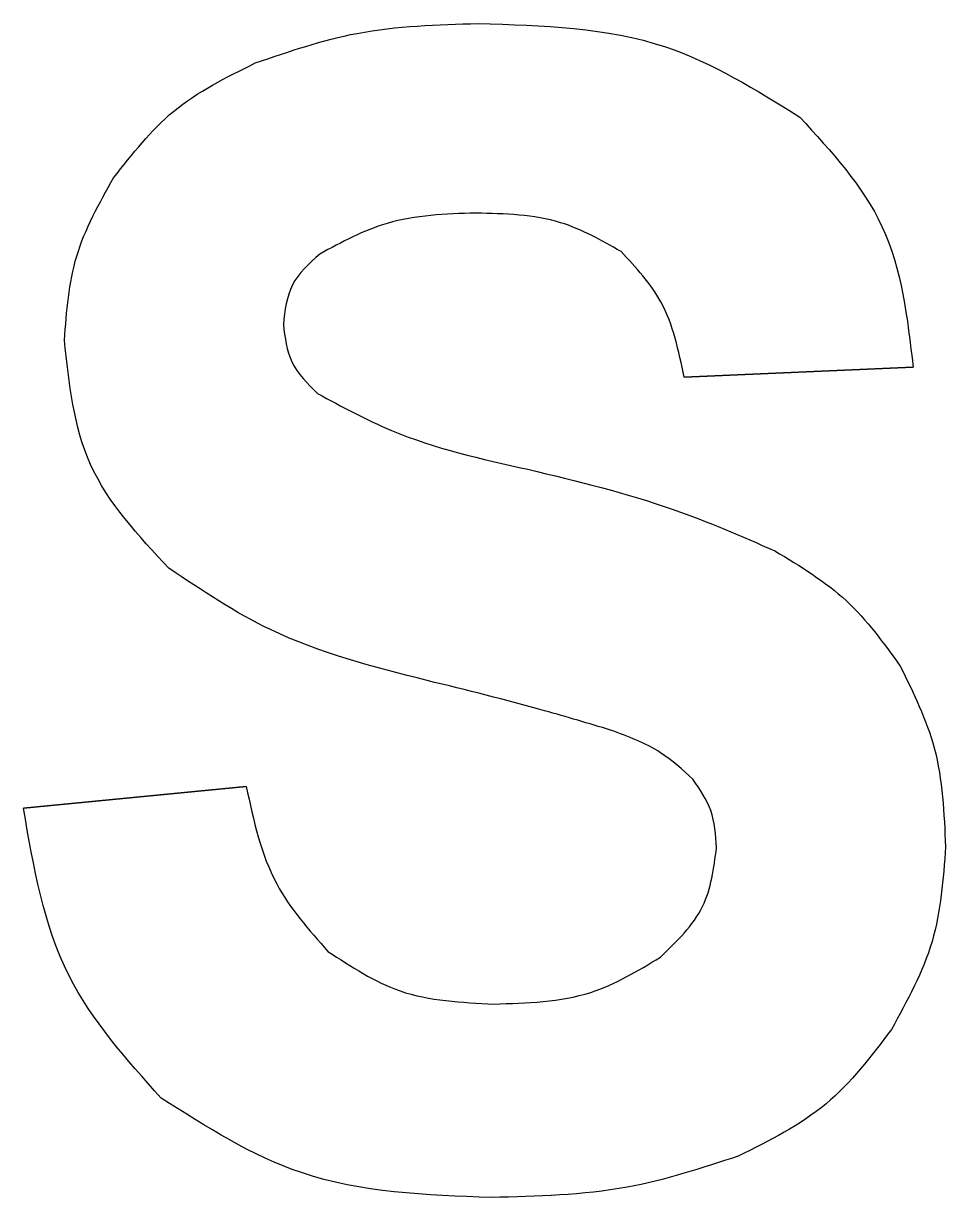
# Model space of a CAD drawing. Header units: millimetres. Extents: x -190 to 189, y -324 to 305.
# Drawn here: x -10.91 to -2.5, y 134.42 to 145.13 of the extents above; entities that cross this region are included whole.
import ezdxf

# ---------------------------------------------------------------- set-up
doc = ezdxf.new("R2010")
doc.units = ezdxf.units.MM
doc.layers.get('0').update_dxf_attribs({"linetype": 'CONTINUOUS'})

msp = doc.modelspace()

# ---------------------------------------------------------------- linework, layer by layer
for p, q in [((-4.881, 141.904), (-2.792, 141.996)), ((-4.881, 141.904), (-2.792, 141.996)), ((-4.881, 141.904), (-2.792, 141.996)), ((-4.881, 141.904), (-2.792, 141.996)), ((-4.881, 141.904), (-2.792, 141.996)), ((-4.881, 141.904), (-2.792, 141.996)), ((-2.792, 141.996), (-4.881, 141.904)), ((-8.874, 138.171), (-10.906, 137.974)), ((-8.874, 138.171), (-10.906, 137.974)), ((-8.874, 138.171), (-10.906, 137.974)), ((-8.874, 138.171), (-10.906, 137.974)), ((-8.874, 138.171), (-10.906, 137.974)), ((-8.874, 138.171), (-10.906, 137.974)), ((-10.906, 137.974), (-8.874, 138.171))]:
    msp.add_line(p, q)
for points, knots in [([(-8.793, 144.768), (-8.486, 144.873), (-7.827, 145.098), (-7.13, 145.118), (-6.758, 145.128)], [0, 0, 0, 0, 0.096882, 0.2077564, 0.2077564, 0.2077564, 0.2077564]), ([(-8.793, 144.768), (-8.486, 144.873), (-7.827, 145.098), (-7.13, 145.118), (-6.758, 145.128)], [0, 0, 0, 0, 0.096882, 0.2077564, 0.2077564, 0.2077564, 0.2077564]), ([(-8.793, 144.768), (-8.486, 144.873), (-7.827, 145.098), (-7.13, 145.118), (-6.758, 145.128)], [0, 0, 0, 0, 0.096882, 0.2077564, 0.2077564, 0.2077564, 0.2077564]), ([(-8.793, 144.768), (-8.486, 144.873), (-7.827, 145.098), (-7.13, 145.118), (-6.758, 145.128)], [0, 0, 0, 0, 0.096882, 0.2077564, 0.2077564, 0.2077564, 0.2077564]), ([(-8.793, 144.768), (-8.486, 144.873), (-7.827, 145.098), (-7.13, 145.118), (-6.758, 145.128)], [0, 0, 0, 0, 0.096882, 0.2077564, 0.2077564, 0.2077564, 0.2077564]), ([(-8.793, 144.768), (-8.486, 144.873), (-7.827, 145.098), (-7.13, 145.118), (-6.758, 145.128)], [0, 0, 0, 0, 0.096882, 0.2077564, 0.2077564, 0.2077564, 0.2077564]), ([(-8.793, 144.768), (-8.486, 144.873), (-7.827, 145.098), (-7.13, 145.118), (-6.758, 145.128)], [0, 0, 0, 0, 0.096882, 0.2077564, 0.2077564, 0.2077564, 0.2077564]), ([(-6.758, 145.128), (-6.172, 145.111), (-5.116, 145.08), (-4.224, 144.523), (-3.826, 144.275)], [0, 0, 0, 0, 0.1719885, 0.3102163, 0.3102163, 0.3102163, 0.3102163]), ([(-6.758, 145.128), (-6.172, 145.111), (-5.116, 145.08), (-4.224, 144.523), (-3.826, 144.275)], [0, 0, 0, 0, 0.1719885, 0.3102163, 0.3102163, 0.3102163, 0.3102163]), ([(-6.758, 145.128), (-6.172, 145.111), (-5.116, 145.08), (-4.224, 144.523), (-3.826, 144.275)], [0, 0, 0, 0, 0.1719885, 0.3102163, 0.3102163, 0.3102163, 0.3102163]), ([(-6.758, 145.128), (-6.172, 145.111), (-5.116, 145.08), (-4.224, 144.523), (-3.826, 144.275)], [0, 0, 0, 0, 0.1719885, 0.3102163, 0.3102163, 0.3102163, 0.3102163]), ([(-6.758, 145.128), (-6.172, 145.111), (-5.116, 145.08), (-4.224, 144.523), (-3.826, 144.275)], [0, 0, 0, 0, 0.1719885, 0.3102163, 0.3102163, 0.3102163, 0.3102163]), ([(-6.758, 145.128), (-6.172, 145.111), (-5.116, 145.08), (-4.224, 144.523), (-3.826, 144.275)], [0, 0, 0, 0, 0.1719885, 0.3102163, 0.3102163, 0.3102163, 0.3102163]), ([(-6.758, 145.128), (-6.172, 145.111), (-5.116, 145.08), (-4.224, 144.523), (-3.826, 144.275)], [0, 0, 0, 0, 0.1719885, 0.3102163, 0.3102163, 0.3102163, 0.3102163]), ([(-10.084, 143.721), (-9.915, 143.938), (-9.565, 144.386), (-9.056, 144.638), (-8.793, 144.768)], [0, 0, 0, 0, 0.0816168, 0.1681807, 0.1681807, 0.1681807, 0.1681807]), ([(-10.084, 143.721), (-9.915, 143.938), (-9.565, 144.386), (-9.056, 144.638), (-8.793, 144.768)], [0, 0, 0, 0, 0.0816168, 0.1681807, 0.1681807, 0.1681807, 0.1681807]), ([(-10.084, 143.721), (-9.915, 143.938), (-9.565, 144.386), (-9.056, 144.638), (-8.793, 144.768)], [0, 0, 0, 0, 0.0816168, 0.1681807, 0.1681807, 0.1681807, 0.1681807]), ([(-10.084, 143.721), (-9.915, 143.938), (-9.565, 144.386), (-9.056, 144.638), (-8.793, 144.768)], [0, 0, 0, 0, 0.0816168, 0.1681807, 0.1681807, 0.1681807, 0.1681807]), ([(-10.084, 143.721), (-9.915, 143.938), (-9.565, 144.386), (-9.056, 144.638), (-8.793, 144.768)], [0, 0, 0, 0, 0.0816168, 0.1681807, 0.1681807, 0.1681807, 0.1681807]), ([(-10.084, 143.721), (-9.915, 143.938), (-9.565, 144.386), (-9.056, 144.638), (-8.793, 144.768)], [0, 0, 0, 0, 0.0816168, 0.1681807, 0.1681807, 0.1681807, 0.1681807]), ([(-10.084, 143.721), (-9.915, 143.938), (-9.565, 144.386), (-9.056, 144.638), (-8.793, 144.768)], [0, 0, 0, 0, 0.0816168, 0.1681807, 0.1681807, 0.1681807, 0.1681807]), ([(-3.826, 144.275), (-3.537, 143.96), (-2.943, 143.315), (-2.844, 142.443), (-2.792, 141.996)], [0, 0, 0, 0, 0.1247617, 0.2560865, 0.2560865, 0.2560865, 0.2560865]), ([(-3.826, 144.275), (-3.537, 143.96), (-2.943, 143.315), (-2.844, 142.443), (-2.792, 141.996)], [0, 0, 0, 0, 0.1247617, 0.2560865, 0.2560865, 0.2560865, 0.2560865]), ([(-3.826, 144.275), (-3.537, 143.96), (-2.943, 143.315), (-2.844, 142.443), (-2.792, 141.996)], [0, 0, 0, 0, 0.1247617, 0.2560865, 0.2560865, 0.2560865, 0.2560865]), ([(-3.826, 144.275), (-3.537, 143.96), (-2.943, 143.315), (-2.844, 142.443), (-2.792, 141.996)], [0, 0, 0, 0, 0.1247617, 0.2560865, 0.2560865, 0.2560865, 0.2560865]), ([(-3.826, 144.275), (-3.537, 143.96), (-2.943, 143.315), (-2.844, 142.443), (-2.792, 141.996)], [0, 0, 0, 0, 0.1247617, 0.2560865, 0.2560865, 0.2560865, 0.2560865]), ([(-3.826, 144.275), (-3.537, 143.96), (-2.943, 143.315), (-2.844, 142.443), (-2.792, 141.996)], [0, 0, 0, 0, 0.1247617, 0.2560865, 0.2560865, 0.2560865, 0.2560865]), ([(-3.826, 144.275), (-3.537, 143.96), (-2.943, 143.315), (-2.844, 142.443), (-2.792, 141.996)], [0, 0, 0, 0, 0.1247617, 0.2560865, 0.2560865, 0.2560865, 0.2560865]), ([(-10.533, 142.242), (-10.513, 142.503), (-10.474, 143.029), (-10.215, 143.488), (-10.084, 143.721)], [0, 0, 0, 0, 0.0772818, 0.1561485, 0.1561485, 0.1561485, 0.1561485]), ([(-10.533, 142.242), (-10.513, 142.503), (-10.474, 143.029), (-10.215, 143.488), (-10.084, 143.721)], [0, 0, 0, 0, 0.0772818, 0.1561485, 0.1561485, 0.1561485, 0.1561485]), ([(-10.533, 142.242), (-10.513, 142.503), (-10.474, 143.029), (-10.215, 143.488), (-10.084, 143.721)], [0, 0, 0, 0, 0.0772818, 0.1561485, 0.1561485, 0.1561485, 0.1561485]), ([(-10.533, 142.242), (-10.513, 142.503), (-10.474, 143.029), (-10.215, 143.488), (-10.084, 143.721)], [0, 0, 0, 0, 0.0772818, 0.1561485, 0.1561485, 0.1561485, 0.1561485]), ([(-10.533, 142.242), (-10.513, 142.503), (-10.474, 143.029), (-10.215, 143.488), (-10.084, 143.721)], [0, 0, 0, 0, 0.0772818, 0.1561485, 0.1561485, 0.1561485, 0.1561485]), ([(-10.533, 142.242), (-10.513, 142.503), (-10.474, 143.029), (-10.215, 143.488), (-10.084, 143.721)], [0, 0, 0, 0, 0.0772818, 0.1561485, 0.1561485, 0.1561485, 0.1561485]), ([(-10.533, 142.242), (-10.513, 142.503), (-10.474, 143.029), (-10.215, 143.488), (-10.084, 143.721)], [0, 0, 0, 0, 0.0772818, 0.1561485, 0.1561485, 0.1561485, 0.1561485]), ([(-6.779, 143.4), (-7.056, 143.391), (-7.561, 143.375), (-8.004, 143.134), (-8.204, 143.026)], [0, 0, 0, 0, 0.0816764, 0.1491642, 0.1491642, 0.1491642, 0.1491642]), ([(-6.779, 143.4), (-7.056, 143.391), (-7.561, 143.375), (-8.004, 143.134), (-8.204, 143.026)], [0, 0, 0, 0, 0.0816764, 0.1491642, 0.1491642, 0.1491642, 0.1491642]), ([(-6.779, 143.4), (-7.056, 143.391), (-7.561, 143.375), (-8.004, 143.134), (-8.204, 143.026)], [0, 0, 0, 0, 0.0816764, 0.1491642, 0.1491642, 0.1491642, 0.1491642]), ([(-6.779, 143.4), (-7.056, 143.391), (-7.561, 143.375), (-8.004, 143.134), (-8.204, 143.026)], [0, 0, 0, 0, 0.0816764, 0.1491642, 0.1491642, 0.1491642, 0.1491642]), ([(-6.779, 143.4), (-7.056, 143.391), (-7.561, 143.375), (-8.004, 143.134), (-8.204, 143.026)], [0, 0, 0, 0, 0.0816764, 0.1491642, 0.1491642, 0.1491642, 0.1491642]), ([(-6.779, 143.4), (-7.056, 143.391), (-7.561, 143.375), (-8.004, 143.134), (-8.204, 143.026)], [0, 0, 0, 0, 0.0816764, 0.1491642, 0.1491642, 0.1491642, 0.1491642]), ([(-6.779, 143.4), (-7.056, 143.391), (-7.561, 143.375), (-8.004, 143.134), (-8.204, 143.026)], [0, 0, 0, 0, 0.0816764, 0.1491642, 0.1491642, 0.1491642, 0.1491642]), ([(-5.456, 143.05), (-5.636, 143.152), (-6.044, 143.382), (-6.515, 143.393), (-6.779, 143.4)], [0, 0, 0, 0, 0.0610296, 0.1386933, 0.1386933, 0.1386933, 0.1386933]), ([(-5.456, 143.05), (-5.636, 143.152), (-6.044, 143.382), (-6.515, 143.393), (-6.779, 143.4)], [0, 0, 0, 0, 0.0610296, 0.1386933, 0.1386933, 0.1386933, 0.1386933]), ([(-5.456, 143.05), (-5.636, 143.152), (-6.044, 143.382), (-6.515, 143.393), (-6.779, 143.4)], [0, 0, 0, 0, 0.0610296, 0.1386933, 0.1386933, 0.1386933, 0.1386933]), ([(-5.456, 143.05), (-5.636, 143.152), (-6.044, 143.382), (-6.515, 143.393), (-6.779, 143.4)], [0, 0, 0, 0, 0.0610296, 0.1386933, 0.1386933, 0.1386933, 0.1386933]), ([(-5.456, 143.05), (-5.636, 143.152), (-6.044, 143.382), (-6.515, 143.393), (-6.779, 143.4)], [0, 0, 0, 0, 0.0610296, 0.1386933, 0.1386933, 0.1386933, 0.1386933]), ([(-5.456, 143.05), (-5.636, 143.152), (-6.044, 143.382), (-6.515, 143.393), (-6.779, 143.4)], [0, 0, 0, 0, 0.0610296, 0.1386933, 0.1386933, 0.1386933, 0.1386933]), ([(-5.456, 143.05), (-5.636, 143.152), (-6.044, 143.382), (-6.515, 143.393), (-6.779, 143.4)], [0, 0, 0, 0, 0.0610296, 0.1386933, 0.1386933, 0.1386933, 0.1386933]), ([(-8.204, 143.026), (-8.301, 142.939), (-8.493, 142.767), (-8.522, 142.511), (-8.536, 142.384)], [0, 0, 0, 0, 0.03748536, 0.07458403, 0.07458403, 0.07458403, 0.07458403]), ([(-8.204, 143.026), (-8.301, 142.939), (-8.493, 142.767), (-8.522, 142.511), (-8.536, 142.384)], [0, 0, 0, 0, 0.03748536, 0.07458403, 0.07458403, 0.07458403, 0.07458403]), ([(-8.204, 143.026), (-8.301, 142.939), (-8.493, 142.767), (-8.522, 142.511), (-8.536, 142.384)], [0, 0, 0, 0, 0.03748536, 0.07458403, 0.07458403, 0.07458403, 0.07458403]), ([(-8.204, 143.026), (-8.301, 142.939), (-8.493, 142.767), (-8.522, 142.511), (-8.536, 142.384)], [0, 0, 0, 0, 0.03748536, 0.07458403, 0.07458403, 0.07458403, 0.07458403]), ([(-8.204, 143.026), (-8.301, 142.939), (-8.493, 142.767), (-8.522, 142.511), (-8.536, 142.384)], [0, 0, 0, 0, 0.03748536, 0.07458403, 0.07458403, 0.07458403, 0.07458403]), ([(-8.204, 143.026), (-8.301, 142.939), (-8.493, 142.767), (-8.522, 142.511), (-8.536, 142.384)], [0, 0, 0, 0, 0.03748536, 0.07458403, 0.07458403, 0.07458403, 0.07458403]), ([(-8.204, 143.026), (-8.301, 142.939), (-8.493, 142.767), (-8.522, 142.511), (-8.536, 142.384)], [0, 0, 0, 0, 0.03748536, 0.07458403, 0.07458403, 0.07458403, 0.07458403]), ([(-4.881, 141.904), (-4.93, 142.143), (-5.019, 142.58), (-5.32, 142.904), (-5.456, 143.05)], [0, 0, 0, 0, 0.0716965, 0.1304713, 0.1304713, 0.1304713, 0.1304713]), ([(-4.881, 141.904), (-4.93, 142.143), (-5.019, 142.58), (-5.32, 142.904), (-5.456, 143.05)], [0, 0, 0, 0, 0.0716965, 0.1304713, 0.1304713, 0.1304713, 0.1304713]), ([(-4.881, 141.904), (-4.93, 142.143), (-5.019, 142.58), (-5.32, 142.904), (-5.456, 143.05)], [0, 0, 0, 0, 0.0716965, 0.1304713, 0.1304713, 0.1304713, 0.1304713]), ([(-4.881, 141.904), (-4.93, 142.143), (-5.019, 142.58), (-5.32, 142.904), (-5.456, 143.05)], [0, 0, 0, 0, 0.0716965, 0.1304713, 0.1304713, 0.1304713, 0.1304713]), ([(-4.881, 141.904), (-4.93, 142.143), (-5.019, 142.58), (-5.32, 142.904), (-5.456, 143.05)], [0, 0, 0, 0, 0.0716965, 0.1304713, 0.1304713, 0.1304713, 0.1304713]), ([(-4.881, 141.904), (-4.93, 142.143), (-5.019, 142.58), (-5.32, 142.904), (-5.456, 143.05)], [0, 0, 0, 0, 0.0716965, 0.1304713, 0.1304713, 0.1304713, 0.1304713]), ([(-4.881, 141.904), (-4.93, 142.143), (-5.019, 142.58), (-5.32, 142.904), (-5.456, 143.05)], [0, 0, 0, 0, 0.0716965, 0.1304713, 0.1304713, 0.1304713, 0.1304713]), ([(-8.536, 142.384), (-8.521, 142.265), (-8.492, 142.019), (-8.316, 141.845), (-8.225, 141.756)], [0, 0, 0, 0, 0.03491699, 0.07191445, 0.07191445, 0.07191445, 0.07191445]), ([(-8.536, 142.384), (-8.521, 142.265), (-8.492, 142.019), (-8.316, 141.845), (-8.225, 141.756)], [0, 0, 0, 0, 0.03491699, 0.07191445, 0.07191445, 0.07191445, 0.07191445]), ([(-8.536, 142.384), (-8.521, 142.265), (-8.492, 142.019), (-8.316, 141.845), (-8.225, 141.756)], [0, 0, 0, 0, 0.03491699, 0.07191445, 0.07191445, 0.07191445, 0.07191445]), ([(-8.536, 142.384), (-8.521, 142.265), (-8.492, 142.019), (-8.316, 141.845), (-8.225, 141.756)], [0, 0, 0, 0, 0.03491699, 0.07191445, 0.07191445, 0.07191445, 0.07191445]), ([(-8.536, 142.384), (-8.521, 142.265), (-8.492, 142.019), (-8.316, 141.845), (-8.225, 141.756)], [0, 0, 0, 0, 0.03491699, 0.07191445, 0.07191445, 0.07191445, 0.07191445]), ([(-8.536, 142.384), (-8.521, 142.265), (-8.492, 142.019), (-8.316, 141.845), (-8.225, 141.756)], [0, 0, 0, 0, 0.03491699, 0.07191445, 0.07191445, 0.07191445, 0.07191445]), ([(-8.536, 142.384), (-8.521, 142.265), (-8.492, 142.019), (-8.316, 141.845), (-8.225, 141.756)], [0, 0, 0, 0, 0.03491699, 0.07191445, 0.07191445, 0.07191445, 0.07191445]), ([(-9.58, 140.161), (-9.858, 140.459), (-10.407, 141.047), (-10.491, 141.847), (-10.533, 142.242)], [0, 0, 0, 0, 0.1186416, 0.2345341, 0.2345341, 0.2345341, 0.2345341]), ([(-9.58, 140.161), (-9.858, 140.459), (-10.407, 141.047), (-10.491, 141.847), (-10.533, 142.242)], [0, 0, 0, 0, 0.1186416, 0.2345341, 0.2345341, 0.2345341, 0.2345341]), ([(-9.58, 140.161), (-9.858, 140.459), (-10.407, 141.047), (-10.491, 141.847), (-10.533, 142.242)], [0, 0, 0, 0, 0.1186416, 0.2345341, 0.2345341, 0.2345341, 0.2345341]), ([(-9.58, 140.161), (-9.858, 140.459), (-10.407, 141.047), (-10.491, 141.847), (-10.533, 142.242)], [0, 0, 0, 0, 0.1186416, 0.2345341, 0.2345341, 0.2345341, 0.2345341]), ([(-9.58, 140.161), (-9.858, 140.459), (-10.407, 141.047), (-10.491, 141.847), (-10.533, 142.242)], [0, 0, 0, 0, 0.1186416, 0.2345341, 0.2345341, 0.2345341, 0.2345341]), ([(-9.58, 140.161), (-9.858, 140.459), (-10.407, 141.047), (-10.491, 141.847), (-10.533, 142.242)], [0, 0, 0, 0, 0.1186416, 0.2345341, 0.2345341, 0.2345341, 0.2345341]), ([(-9.58, 140.161), (-9.858, 140.459), (-10.407, 141.047), (-10.491, 141.847), (-10.533, 142.242)], [0, 0, 0, 0, 0.1186416, 0.2345341, 0.2345341, 0.2345341, 0.2345341]), ([(-8.225, 141.756), (-8.003, 141.635), (-7.401, 141.307), (-6.729, 141.158), (-6.306, 141.064)], [0, 0, 0, 0, 0.0757288, 0.2048235, 0.2048235, 0.2048235, 0.2048235]), ([(-8.225, 141.756), (-8.003, 141.635), (-7.401, 141.307), (-6.729, 141.158), (-6.306, 141.064)], [0, 0, 0, 0, 0.0757288, 0.2048235, 0.2048235, 0.2048235, 0.2048235]), ([(-8.225, 141.756), (-8.003, 141.635), (-7.401, 141.307), (-6.729, 141.158), (-6.306, 141.064)], [0, 0, 0, 0, 0.0757288, 0.2048235, 0.2048235, 0.2048235, 0.2048235]), ([(-8.225, 141.756), (-8.003, 141.635), (-7.401, 141.307), (-6.729, 141.158), (-6.306, 141.064)], [0, 0, 0, 0, 0.0757288, 0.2048235, 0.2048235, 0.2048235, 0.2048235]), ([(-8.225, 141.756), (-8.003, 141.635), (-7.401, 141.307), (-6.729, 141.158), (-6.306, 141.064)], [0, 0, 0, 0, 0.0757288, 0.2048235, 0.2048235, 0.2048235, 0.2048235]), ([(-8.225, 141.756), (-8.003, 141.635), (-7.401, 141.307), (-6.729, 141.158), (-6.306, 141.064)], [0, 0, 0, 0, 0.0757288, 0.2048235, 0.2048235, 0.2048235, 0.2048235]), ([(-8.225, 141.756), (-8.003, 141.635), (-7.401, 141.307), (-6.729, 141.158), (-6.306, 141.064)], [0, 0, 0, 0, 0.0757288, 0.2048235, 0.2048235, 0.2048235, 0.2048235]), ([(-6.306, 141.064), (-5.859, 140.957), (-5.087, 140.771), (-4.359, 140.454), (-4.052, 140.32)], [0, 0, 0, 0, 0.1375181, 0.2378004, 0.2378004, 0.2378004, 0.2378004]), ([(-6.306, 141.064), (-5.859, 140.957), (-5.087, 140.771), (-4.359, 140.454), (-4.052, 140.32)], [0, 0, 0, 0, 0.1375181, 0.2378004, 0.2378004, 0.2378004, 0.2378004]), ([(-6.306, 141.064), (-5.859, 140.957), (-5.087, 140.771), (-4.359, 140.454), (-4.052, 140.32)], [0, 0, 0, 0, 0.1375181, 0.2378004, 0.2378004, 0.2378004, 0.2378004]), ([(-6.306, 141.064), (-5.859, 140.957), (-5.087, 140.771), (-4.359, 140.454), (-4.052, 140.32)], [0, 0, 0, 0, 0.1375181, 0.2378004, 0.2378004, 0.2378004, 0.2378004]), ([(-6.306, 141.064), (-5.859, 140.957), (-5.087, 140.771), (-4.359, 140.454), (-4.052, 140.32)], [0, 0, 0, 0, 0.1375181, 0.2378004, 0.2378004, 0.2378004, 0.2378004]), ([(-6.306, 141.064), (-5.859, 140.957), (-5.087, 140.771), (-4.359, 140.454), (-4.052, 140.32)], [0, 0, 0, 0, 0.1375181, 0.2378004, 0.2378004, 0.2378004, 0.2378004]), ([(-6.306, 141.064), (-5.859, 140.957), (-5.087, 140.771), (-4.359, 140.454), (-4.052, 140.32)], [0, 0, 0, 0, 0.1375181, 0.2378004, 0.2378004, 0.2378004, 0.2378004]), ([(-4.052, 140.32), (-3.823, 140.181), (-3.37, 139.908), (-3.061, 139.48), (-2.909, 139.269)], [0, 0, 0, 0, 0.0794201, 0.1567283, 0.1567283, 0.1567283, 0.1567283]), ([(-4.052, 140.32), (-3.823, 140.181), (-3.37, 139.908), (-3.061, 139.48), (-2.909, 139.269)], [0, 0, 0, 0, 0.0794201, 0.1567283, 0.1567283, 0.1567283, 0.1567283]), ([(-4.052, 140.32), (-3.823, 140.181), (-3.37, 139.908), (-3.061, 139.48), (-2.909, 139.269)], [0, 0, 0, 0, 0.0794201, 0.1567283, 0.1567283, 0.1567283, 0.1567283]), ([(-4.052, 140.32), (-3.823, 140.181), (-3.37, 139.908), (-3.061, 139.48), (-2.909, 139.269)], [0, 0, 0, 0, 0.0794201, 0.1567283, 0.1567283, 0.1567283, 0.1567283]), ([(-4.052, 140.32), (-3.823, 140.181), (-3.37, 139.908), (-3.061, 139.48), (-2.909, 139.269)], [0, 0, 0, 0, 0.0794201, 0.1567283, 0.1567283, 0.1567283, 0.1567283]), ([(-4.052, 140.32), (-3.823, 140.181), (-3.37, 139.908), (-3.061, 139.48), (-2.909, 139.269)], [0, 0, 0, 0, 0.0794201, 0.1567283, 0.1567283, 0.1567283, 0.1567283]), ([(-4.052, 140.32), (-3.823, 140.181), (-3.37, 139.908), (-3.061, 139.48), (-2.909, 139.269)], [0, 0, 0, 0, 0.0794201, 0.1567283, 0.1567283, 0.1567283, 0.1567283]), ([(-7.223, 139.138), (-7.713, 139.262), (-8.557, 139.477), (-9.278, 139.959), (-9.58, 140.161)], [0, 0, 0, 0, 0.1502193, 0.2585489, 0.2585489, 0.2585489, 0.2585489]), ([(-7.223, 139.138), (-7.713, 139.262), (-8.557, 139.477), (-9.278, 139.959), (-9.58, 140.161)], [0, 0, 0, 0, 0.1502193, 0.2585489, 0.2585489, 0.2585489, 0.2585489]), ([(-7.223, 139.138), (-7.713, 139.262), (-8.557, 139.477), (-9.278, 139.959), (-9.58, 140.161)], [0, 0, 0, 0, 0.1502193, 0.2585489, 0.2585489, 0.2585489, 0.2585489]), ([(-7.223, 139.138), (-7.713, 139.262), (-8.557, 139.477), (-9.278, 139.959), (-9.58, 140.161)], [0, 0, 0, 0, 0.1502193, 0.2585489, 0.2585489, 0.2585489, 0.2585489]), ([(-7.223, 139.138), (-7.713, 139.262), (-8.557, 139.477), (-9.278, 139.959), (-9.58, 140.161)], [0, 0, 0, 0, 0.1502193, 0.2585489, 0.2585489, 0.2585489, 0.2585489]), ([(-7.223, 139.138), (-7.713, 139.262), (-8.557, 139.477), (-9.278, 139.959), (-9.58, 140.161)], [0, 0, 0, 0, 0.1502193, 0.2585489, 0.2585489, 0.2585489, 0.2585489]), ([(-7.223, 139.138), (-7.713, 139.262), (-8.557, 139.477), (-9.278, 139.959), (-9.58, 140.161)], [0, 0, 0, 0, 0.1502193, 0.2585489, 0.2585489, 0.2585489, 0.2585489]), ([(-2.909, 139.269), (-2.789, 139.025), (-2.533, 138.506), (-2.509, 137.927), (-2.496, 137.621)], [0, 0, 0, 0, 0.0806991, 0.1715115, 0.1715115, 0.1715115, 0.1715115]), ([(-2.909, 139.269), (-2.789, 139.025), (-2.533, 138.506), (-2.509, 137.927), (-2.496, 137.621)], [0, 0, 0, 0, 0.0806991, 0.1715115, 0.1715115, 0.1715115, 0.1715115]), ([(-2.909, 139.269), (-2.789, 139.025), (-2.533, 138.506), (-2.509, 137.927), (-2.496, 137.621)], [0, 0, 0, 0, 0.0806991, 0.1715115, 0.1715115, 0.1715115, 0.1715115]), ([(-2.909, 139.269), (-2.789, 139.025), (-2.533, 138.506), (-2.509, 137.927), (-2.496, 137.621)], [0, 0, 0, 0, 0.0806991, 0.1715115, 0.1715115, 0.1715115, 0.1715115]), ([(-2.909, 139.269), (-2.789, 139.025), (-2.533, 138.506), (-2.509, 137.927), (-2.496, 137.621)], [0, 0, 0, 0, 0.0806991, 0.1715115, 0.1715115, 0.1715115, 0.1715115]), ([(-2.909, 139.269), (-2.789, 139.025), (-2.533, 138.506), (-2.509, 137.927), (-2.496, 137.621)], [0, 0, 0, 0, 0.0806991, 0.1715115, 0.1715115, 0.1715115, 0.1715115]), ([(-2.909, 139.269), (-2.789, 139.025), (-2.533, 138.506), (-2.509, 137.927), (-2.496, 137.621)], [0, 0, 0, 0, 0.0806991, 0.1715115, 0.1715115, 0.1715115, 0.1715115]), ([(-5.551, 138.686), (-5.751, 138.746), (-6.305, 138.912), (-6.865, 139.05), (-7.223, 139.138)], [0, 0, 0, 0, 0.0626832, 0.1732317, 0.1732317, 0.1732317, 0.1732317]), ([(-5.551, 138.686), (-5.751, 138.746), (-6.305, 138.912), (-6.865, 139.05), (-7.223, 139.138)], [0, 0, 0, 0, 0.0626832, 0.1732317, 0.1732317, 0.1732317, 0.1732317]), ([(-5.551, 138.686), (-5.751, 138.746), (-6.305, 138.912), (-6.865, 139.05), (-7.223, 139.138)], [0, 0, 0, 0, 0.0626832, 0.1732317, 0.1732317, 0.1732317, 0.1732317]), ([(-5.551, 138.686), (-5.751, 138.746), (-6.305, 138.912), (-6.865, 139.05), (-7.223, 139.138)], [0, 0, 0, 0, 0.0626832, 0.1732317, 0.1732317, 0.1732317, 0.1732317]), ([(-5.551, 138.686), (-5.751, 138.746), (-6.305, 138.912), (-6.865, 139.05), (-7.223, 139.138)], [0, 0, 0, 0, 0.0626832, 0.1732317, 0.1732317, 0.1732317, 0.1732317]), ([(-5.551, 138.686), (-5.751, 138.746), (-6.305, 138.912), (-6.865, 139.05), (-7.223, 139.138)], [0, 0, 0, 0, 0.0626832, 0.1732317, 0.1732317, 0.1732317, 0.1732317]), ([(-5.551, 138.686), (-5.751, 138.746), (-6.305, 138.912), (-6.865, 139.05), (-7.223, 139.138)], [0, 0, 0, 0, 0.0626832, 0.1732317, 0.1732317, 0.1732317, 0.1732317]), ([(-4.8, 138.238), (-4.895, 138.325), (-5.114, 138.524), (-5.393, 138.628), (-5.551, 138.686)], [0, 0, 0, 0, 0.03811402, 0.08820053, 0.08820053, 0.08820053, 0.08820053]), ([(-4.8, 138.238), (-4.895, 138.325), (-5.114, 138.524), (-5.393, 138.628), (-5.551, 138.686)], [0, 0, 0, 0, 0.03811402, 0.08820053, 0.08820053, 0.08820053, 0.08820053]), ([(-4.8, 138.238), (-4.895, 138.325), (-5.114, 138.524), (-5.393, 138.628), (-5.551, 138.686)], [0, 0, 0, 0, 0.03811402, 0.08820053, 0.08820053, 0.08820053, 0.08820053]), ([(-4.8, 138.238), (-4.895, 138.325), (-5.114, 138.524), (-5.393, 138.628), (-5.551, 138.686)], [0, 0, 0, 0, 0.03811402, 0.08820053, 0.08820053, 0.08820053, 0.08820053]), ([(-4.8, 138.238), (-4.895, 138.325), (-5.114, 138.524), (-5.393, 138.628), (-5.551, 138.686)], [0, 0, 0, 0, 0.03811402, 0.08820053, 0.08820053, 0.08820053, 0.08820053]), ([(-4.8, 138.238), (-4.895, 138.325), (-5.114, 138.524), (-5.393, 138.628), (-5.551, 138.686)], [0, 0, 0, 0, 0.03811402, 0.08820053, 0.08820053, 0.08820053, 0.08820053]), ([(-4.8, 138.238), (-4.895, 138.325), (-5.114, 138.524), (-5.393, 138.628), (-5.551, 138.686)], [0, 0, 0, 0, 0.03811402, 0.08820053, 0.08820053, 0.08820053, 0.08820053]), ([(-4.585, 137.614), (-4.593, 137.731), (-4.608, 137.958), (-4.737, 138.147), (-4.8, 138.238)], [0, 0, 0, 0, 0.03437897, 0.06712069, 0.06712069, 0.06712069, 0.06712069]), ([(-4.585, 137.614), (-4.593, 137.731), (-4.608, 137.958), (-4.737, 138.147), (-4.8, 138.238)], [0, 0, 0, 0, 0.03437897, 0.06712069, 0.06712069, 0.06712069, 0.06712069]), ([(-4.585, 137.614), (-4.593, 137.731), (-4.608, 137.958), (-4.737, 138.147), (-4.8, 138.238)], [0, 0, 0, 0, 0.03437897, 0.06712069, 0.06712069, 0.06712069, 0.06712069]), ([(-4.585, 137.614), (-4.593, 137.731), (-4.608, 137.958), (-4.737, 138.147), (-4.8, 138.238)], [0, 0, 0, 0, 0.03437897, 0.06712069, 0.06712069, 0.06712069, 0.06712069]), ([(-4.585, 137.614), (-4.593, 137.731), (-4.608, 137.958), (-4.737, 138.147), (-4.8, 138.238)], [0, 0, 0, 0, 0.03437897, 0.06712069, 0.06712069, 0.06712069, 0.06712069]), ([(-4.585, 137.614), (-4.593, 137.731), (-4.608, 137.958), (-4.737, 138.147), (-4.8, 138.238)], [0, 0, 0, 0, 0.03437897, 0.06712069, 0.06712069, 0.06712069, 0.06712069]), ([(-4.585, 137.614), (-4.593, 137.731), (-4.608, 137.958), (-4.737, 138.147), (-4.8, 138.238)], [0, 0, 0, 0, 0.03437897, 0.06712069, 0.06712069, 0.06712069, 0.06712069]), ([(-8.874, 138.171), (-8.808, 137.862), (-8.685, 137.296), (-8.303, 136.865), (-8.13, 136.669)], [0, 0, 0, 0, 0.0929727, 0.1702157, 0.1702157, 0.1702157, 0.1702157]), ([(-8.874, 138.171), (-8.808, 137.862), (-8.685, 137.296), (-8.303, 136.865), (-8.13, 136.669)], [0, 0, 0, 0, 0.0929727, 0.1702157, 0.1702157, 0.1702157, 0.1702157]), ([(-8.874, 138.171), (-8.808, 137.862), (-8.685, 137.296), (-8.303, 136.865), (-8.13, 136.669)], [0, 0, 0, 0, 0.0929727, 0.1702157, 0.1702157, 0.1702157, 0.1702157]), ([(-8.874, 138.171), (-8.808, 137.862), (-8.685, 137.296), (-8.303, 136.865), (-8.13, 136.669)], [0, 0, 0, 0, 0.0929727, 0.1702157, 0.1702157, 0.1702157, 0.1702157]), ([(-8.874, 138.171), (-8.808, 137.862), (-8.685, 137.296), (-8.303, 136.865), (-8.13, 136.669)], [0, 0, 0, 0, 0.0929727, 0.1702157, 0.1702157, 0.1702157, 0.1702157]), ([(-8.874, 138.171), (-8.808, 137.862), (-8.685, 137.296), (-8.303, 136.865), (-8.13, 136.669)], [0, 0, 0, 0, 0.0929727, 0.1702157, 0.1702157, 0.1702157, 0.1702157]), ([(-8.874, 138.171), (-8.808, 137.862), (-8.685, 137.296), (-8.303, 136.865), (-8.13, 136.669)], [0, 0, 0, 0, 0.0929727, 0.1702157, 0.1702157, 0.1702157, 0.1702157]), ([(-9.651, 135.331), (-9.967, 135.685), (-10.644, 136.439), (-10.815, 137.441), (-10.906, 137.974)], [0, 0, 0, 0, 0.1394915, 0.2979023, 0.2979023, 0.2979023, 0.2979023]), ([(-9.651, 135.331), (-9.967, 135.685), (-10.644, 136.439), (-10.815, 137.441), (-10.906, 137.974)], [0, 0, 0, 0, 0.1394915, 0.2979023, 0.2979023, 0.2979023, 0.2979023]), ([(-9.651, 135.331), (-9.967, 135.685), (-10.644, 136.439), (-10.815, 137.441), (-10.906, 137.974)], [0, 0, 0, 0, 0.1394915, 0.2979023, 0.2979023, 0.2979023, 0.2979023]), ([(-9.651, 135.331), (-9.967, 135.685), (-10.644, 136.439), (-10.815, 137.441), (-10.906, 137.974)], [0, 0, 0, 0, 0.1394915, 0.2979023, 0.2979023, 0.2979023, 0.2979023]), ([(-9.651, 135.331), (-9.967, 135.685), (-10.644, 136.439), (-10.815, 137.441), (-10.906, 137.974)], [0, 0, 0, 0, 0.1394915, 0.2979023, 0.2979023, 0.2979023, 0.2979023]), ([(-9.651, 135.331), (-9.967, 135.685), (-10.644, 136.439), (-10.815, 137.441), (-10.906, 137.974)], [0, 0, 0, 0, 0.1394915, 0.2979023, 0.2979023, 0.2979023, 0.2979023]), ([(-9.651, 135.331), (-9.967, 135.685), (-10.644, 136.439), (-10.815, 137.441), (-10.906, 137.974)], [0, 0, 0, 0, 0.1394915, 0.2979023, 0.2979023, 0.2979023, 0.2979023]), ([(-5.096, 136.616), (-4.947, 136.759), (-4.661, 137.035), (-4.609, 137.427), (-4.585, 137.614)], [0, 0, 0, 0, 0.0601319, 0.1151731, 0.1151731, 0.1151731, 0.1151731]), ([(-5.096, 136.616), (-4.947, 136.759), (-4.661, 137.035), (-4.609, 137.427), (-4.585, 137.614)], [0, 0, 0, 0, 0.0601319, 0.1151731, 0.1151731, 0.1151731, 0.1151731]), ([(-5.096, 136.616), (-4.947, 136.759), (-4.661, 137.035), (-4.609, 137.427), (-4.585, 137.614)], [0, 0, 0, 0, 0.0601319, 0.1151731, 0.1151731, 0.1151731, 0.1151731]), ([(-5.096, 136.616), (-4.947, 136.759), (-4.661, 137.035), (-4.609, 137.427), (-4.585, 137.614)], [0, 0, 0, 0, 0.0601319, 0.1151731, 0.1151731, 0.1151731, 0.1151731]), ([(-5.096, 136.616), (-4.947, 136.759), (-4.661, 137.035), (-4.609, 137.427), (-4.585, 137.614)], [0, 0, 0, 0, 0.0601319, 0.1151731, 0.1151731, 0.1151731, 0.1151731]), ([(-5.096, 136.616), (-4.947, 136.759), (-4.661, 137.035), (-4.609, 137.427), (-4.585, 137.614)], [0, 0, 0, 0, 0.0601319, 0.1151731, 0.1151731, 0.1151731, 0.1151731]), ([(-5.096, 136.616), (-4.947, 136.759), (-4.661, 137.035), (-4.609, 137.427), (-4.585, 137.614)], [0, 0, 0, 0, 0.0601319, 0.1151731, 0.1151731, 0.1151731, 0.1151731]), ([(-2.496, 137.621), (-2.517, 137.328), (-2.56, 136.737), (-2.846, 136.218), (-2.99, 135.956)], [0, 0, 0, 0, 0.08696, 0.1755144, 0.1755144, 0.1755144, 0.1755144]), ([(-2.496, 137.621), (-2.517, 137.328), (-2.56, 136.737), (-2.846, 136.218), (-2.99, 135.956)], [0, 0, 0, 0, 0.08696, 0.1755144, 0.1755144, 0.1755144, 0.1755144]), ([(-2.496, 137.621), (-2.517, 137.328), (-2.56, 136.737), (-2.846, 136.218), (-2.99, 135.956)], [0, 0, 0, 0, 0.08696, 0.1755144, 0.1755144, 0.1755144, 0.1755144]), ([(-2.496, 137.621), (-2.517, 137.328), (-2.56, 136.737), (-2.846, 136.218), (-2.99, 135.956)], [0, 0, 0, 0, 0.08696, 0.1755144, 0.1755144, 0.1755144, 0.1755144]), ([(-2.496, 137.621), (-2.517, 137.328), (-2.56, 136.737), (-2.846, 136.218), (-2.99, 135.956)], [0, 0, 0, 0, 0.08696, 0.1755144, 0.1755144, 0.1755144, 0.1755144]), ([(-2.496, 137.621), (-2.517, 137.328), (-2.56, 136.737), (-2.846, 136.218), (-2.99, 135.956)], [0, 0, 0, 0, 0.08696, 0.1755144, 0.1755144, 0.1755144, 0.1755144]), ([(-2.496, 137.621), (-2.517, 137.328), (-2.56, 136.737), (-2.846, 136.218), (-2.99, 135.956)], [0, 0, 0, 0, 0.08696, 0.1755144, 0.1755144, 0.1755144, 0.1755144]), ([(-8.13, 136.669), (-7.917, 136.529), (-7.459, 136.228), (-6.91, 136.203), (-6.617, 136.189)], [0, 0, 0, 0, 0.0750683, 0.1613684, 0.1613684, 0.1613684, 0.1613684]), ([(-8.13, 136.669), (-7.917, 136.529), (-7.459, 136.228), (-6.91, 136.203), (-6.617, 136.189)], [0, 0, 0, 0, 0.0750683, 0.1613684, 0.1613684, 0.1613684, 0.1613684]), ([(-8.13, 136.669), (-7.917, 136.529), (-7.459, 136.228), (-6.91, 136.203), (-6.617, 136.189)], [0, 0, 0, 0, 0.0750683, 0.1613684, 0.1613684, 0.1613684, 0.1613684]), ([(-8.13, 136.669), (-7.917, 136.529), (-7.459, 136.228), (-6.91, 136.203), (-6.617, 136.189)], [0, 0, 0, 0, 0.0750683, 0.1613684, 0.1613684, 0.1613684, 0.1613684]), ([(-8.13, 136.669), (-7.917, 136.529), (-7.459, 136.228), (-6.91, 136.203), (-6.617, 136.189)], [0, 0, 0, 0, 0.0750683, 0.1613684, 0.1613684, 0.1613684, 0.1613684]), ([(-8.13, 136.669), (-7.917, 136.529), (-7.459, 136.228), (-6.91, 136.203), (-6.617, 136.189)], [0, 0, 0, 0, 0.0750683, 0.1613684, 0.1613684, 0.1613684, 0.1613684]), ([(-8.13, 136.669), (-7.917, 136.529), (-7.459, 136.228), (-6.91, 136.203), (-6.617, 136.189)], [0, 0, 0, 0, 0.0750683, 0.1613684, 0.1613684, 0.1613684, 0.1613684]), ([(-6.617, 136.189), (-6.314, 136.197), (-5.768, 136.212), (-5.303, 136.491), (-5.096, 136.616)], [0, 0, 0, 0, 0.0891014, 0.160295, 0.160295, 0.160295, 0.160295]), ([(-6.617, 136.189), (-6.314, 136.197), (-5.768, 136.212), (-5.303, 136.491), (-5.096, 136.616)], [0, 0, 0, 0, 0.0891014, 0.160295, 0.160295, 0.160295, 0.160295]), ([(-6.617, 136.189), (-6.314, 136.197), (-5.768, 136.212), (-5.303, 136.491), (-5.096, 136.616)], [0, 0, 0, 0, 0.0891014, 0.160295, 0.160295, 0.160295, 0.160295]), ([(-6.617, 136.189), (-6.314, 136.197), (-5.768, 136.212), (-5.303, 136.491), (-5.096, 136.616)], [0, 0, 0, 0, 0.0891014, 0.160295, 0.160295, 0.160295, 0.160295]), ([(-6.617, 136.189), (-6.314, 136.197), (-5.768, 136.212), (-5.303, 136.491), (-5.096, 136.616)], [0, 0, 0, 0, 0.0891014, 0.160295, 0.160295, 0.160295, 0.160295]), ([(-6.617, 136.189), (-6.314, 136.197), (-5.768, 136.212), (-5.303, 136.491), (-5.096, 136.616)], [0, 0, 0, 0, 0.0891014, 0.160295, 0.160295, 0.160295, 0.160295]), ([(-6.617, 136.189), (-6.314, 136.197), (-5.768, 136.212), (-5.303, 136.491), (-5.096, 136.616)], [0, 0, 0, 0, 0.0891014, 0.160295, 0.160295, 0.160295, 0.160295]), ([(-2.99, 135.956), (-3.174, 135.713), (-3.549, 135.218), (-4.104, 134.943), (-4.387, 134.802)], [0, 0, 0, 0, 0.0901701, 0.1833889, 0.1833889, 0.1833889, 0.1833889]), ([(-2.99, 135.956), (-3.174, 135.713), (-3.549, 135.218), (-4.104, 134.943), (-4.387, 134.802)], [0, 0, 0, 0, 0.0901701, 0.1833889, 0.1833889, 0.1833889, 0.1833889]), ([(-2.99, 135.956), (-3.174, 135.713), (-3.549, 135.218), (-4.104, 134.943), (-4.387, 134.802)], [0, 0, 0, 0, 0.0901701, 0.1833889, 0.1833889, 0.1833889, 0.1833889]), ([(-2.99, 135.956), (-3.174, 135.713), (-3.549, 135.218), (-4.104, 134.943), (-4.387, 134.802)], [0, 0, 0, 0, 0.0901701, 0.1833889, 0.1833889, 0.1833889, 0.1833889]), ([(-2.99, 135.956), (-3.174, 135.713), (-3.549, 135.218), (-4.104, 134.943), (-4.387, 134.802)], [0, 0, 0, 0, 0.0901701, 0.1833889, 0.1833889, 0.1833889, 0.1833889]), ([(-2.99, 135.956), (-3.174, 135.713), (-3.549, 135.218), (-4.104, 134.943), (-4.387, 134.802)], [0, 0, 0, 0, 0.0901701, 0.1833889, 0.1833889, 0.1833889, 0.1833889]), ([(-2.99, 135.956), (-3.174, 135.713), (-3.549, 135.218), (-4.104, 134.943), (-4.387, 134.802)], [0, 0, 0, 0, 0.0901701, 0.1833889, 0.1833889, 0.1833889, 0.1833889]), ([(-6.638, 134.425), (-7.233, 134.446), (-8.321, 134.485), (-9.236, 135.068), (-9.651, 135.331)], [0, 0, 0, 0, 0.1748675, 0.3197059, 0.3197059, 0.3197059, 0.3197059]), ([(-6.638, 134.425), (-7.233, 134.446), (-8.321, 134.485), (-9.236, 135.068), (-9.651, 135.331)], [0, 0, 0, 0, 0.1748675, 0.3197059, 0.3197059, 0.3197059, 0.3197059]), ([(-6.638, 134.425), (-7.233, 134.446), (-8.321, 134.485), (-9.236, 135.068), (-9.651, 135.331)], [0, 0, 0, 0, 0.1748675, 0.3197059, 0.3197059, 0.3197059, 0.3197059]), ([(-6.638, 134.425), (-7.233, 134.446), (-8.321, 134.485), (-9.236, 135.068), (-9.651, 135.331)], [0, 0, 0, 0, 0.1748675, 0.3197059, 0.3197059, 0.3197059, 0.3197059]), ([(-6.638, 134.425), (-7.233, 134.446), (-8.321, 134.485), (-9.236, 135.068), (-9.651, 135.331)], [0, 0, 0, 0, 0.1748675, 0.3197059, 0.3197059, 0.3197059, 0.3197059]), ([(-6.638, 134.425), (-7.233, 134.446), (-8.321, 134.485), (-9.236, 135.068), (-9.651, 135.331)], [0, 0, 0, 0, 0.1748675, 0.3197059, 0.3197059, 0.3197059, 0.3197059]), ([(-6.638, 134.425), (-7.233, 134.446), (-8.321, 134.485), (-9.236, 135.068), (-9.651, 135.331)], [0, 0, 0, 0, 0.1748675, 0.3197059, 0.3197059, 0.3197059, 0.3197059]), ([(-4.387, 134.802), (-4.722, 134.692), (-5.453, 134.453), (-6.222, 134.435), (-6.638, 134.425)], [0, 0, 0, 0, 0.1053023, 0.2293124, 0.2293124, 0.2293124, 0.2293124]), ([(-4.387, 134.802), (-4.722, 134.692), (-5.453, 134.453), (-6.222, 134.435), (-6.638, 134.425)], [0, 0, 0, 0, 0.1053023, 0.2293124, 0.2293124, 0.2293124, 0.2293124]), ([(-4.387, 134.802), (-4.722, 134.692), (-5.453, 134.453), (-6.222, 134.435), (-6.638, 134.425)], [0, 0, 0, 0, 0.1053023, 0.2293124, 0.2293124, 0.2293124, 0.2293124]), ([(-4.387, 134.802), (-4.722, 134.692), (-5.453, 134.453), (-6.222, 134.435), (-6.638, 134.425)], [0, 0, 0, 0, 0.1053023, 0.2293124, 0.2293124, 0.2293124, 0.2293124]), ([(-4.387, 134.802), (-4.722, 134.692), (-5.453, 134.453), (-6.222, 134.435), (-6.638, 134.425)], [0, 0, 0, 0, 0.1053023, 0.2293124, 0.2293124, 0.2293124, 0.2293124]), ([(-4.387, 134.802), (-4.722, 134.692), (-5.453, 134.453), (-6.222, 134.435), (-6.638, 134.425)], [0, 0, 0, 0, 0.1053023, 0.2293124, 0.2293124, 0.2293124, 0.2293124]), ([(-4.387, 134.802), (-4.722, 134.692), (-5.453, 134.453), (-6.222, 134.435), (-6.638, 134.425)], [0, 0, 0, 0, 0.1053023, 0.2293124, 0.2293124, 0.2293124, 0.2293124])]:
    msp.add_open_spline(points, degree=3, knots=knots)

doc.saveas('drawing.dxf')
